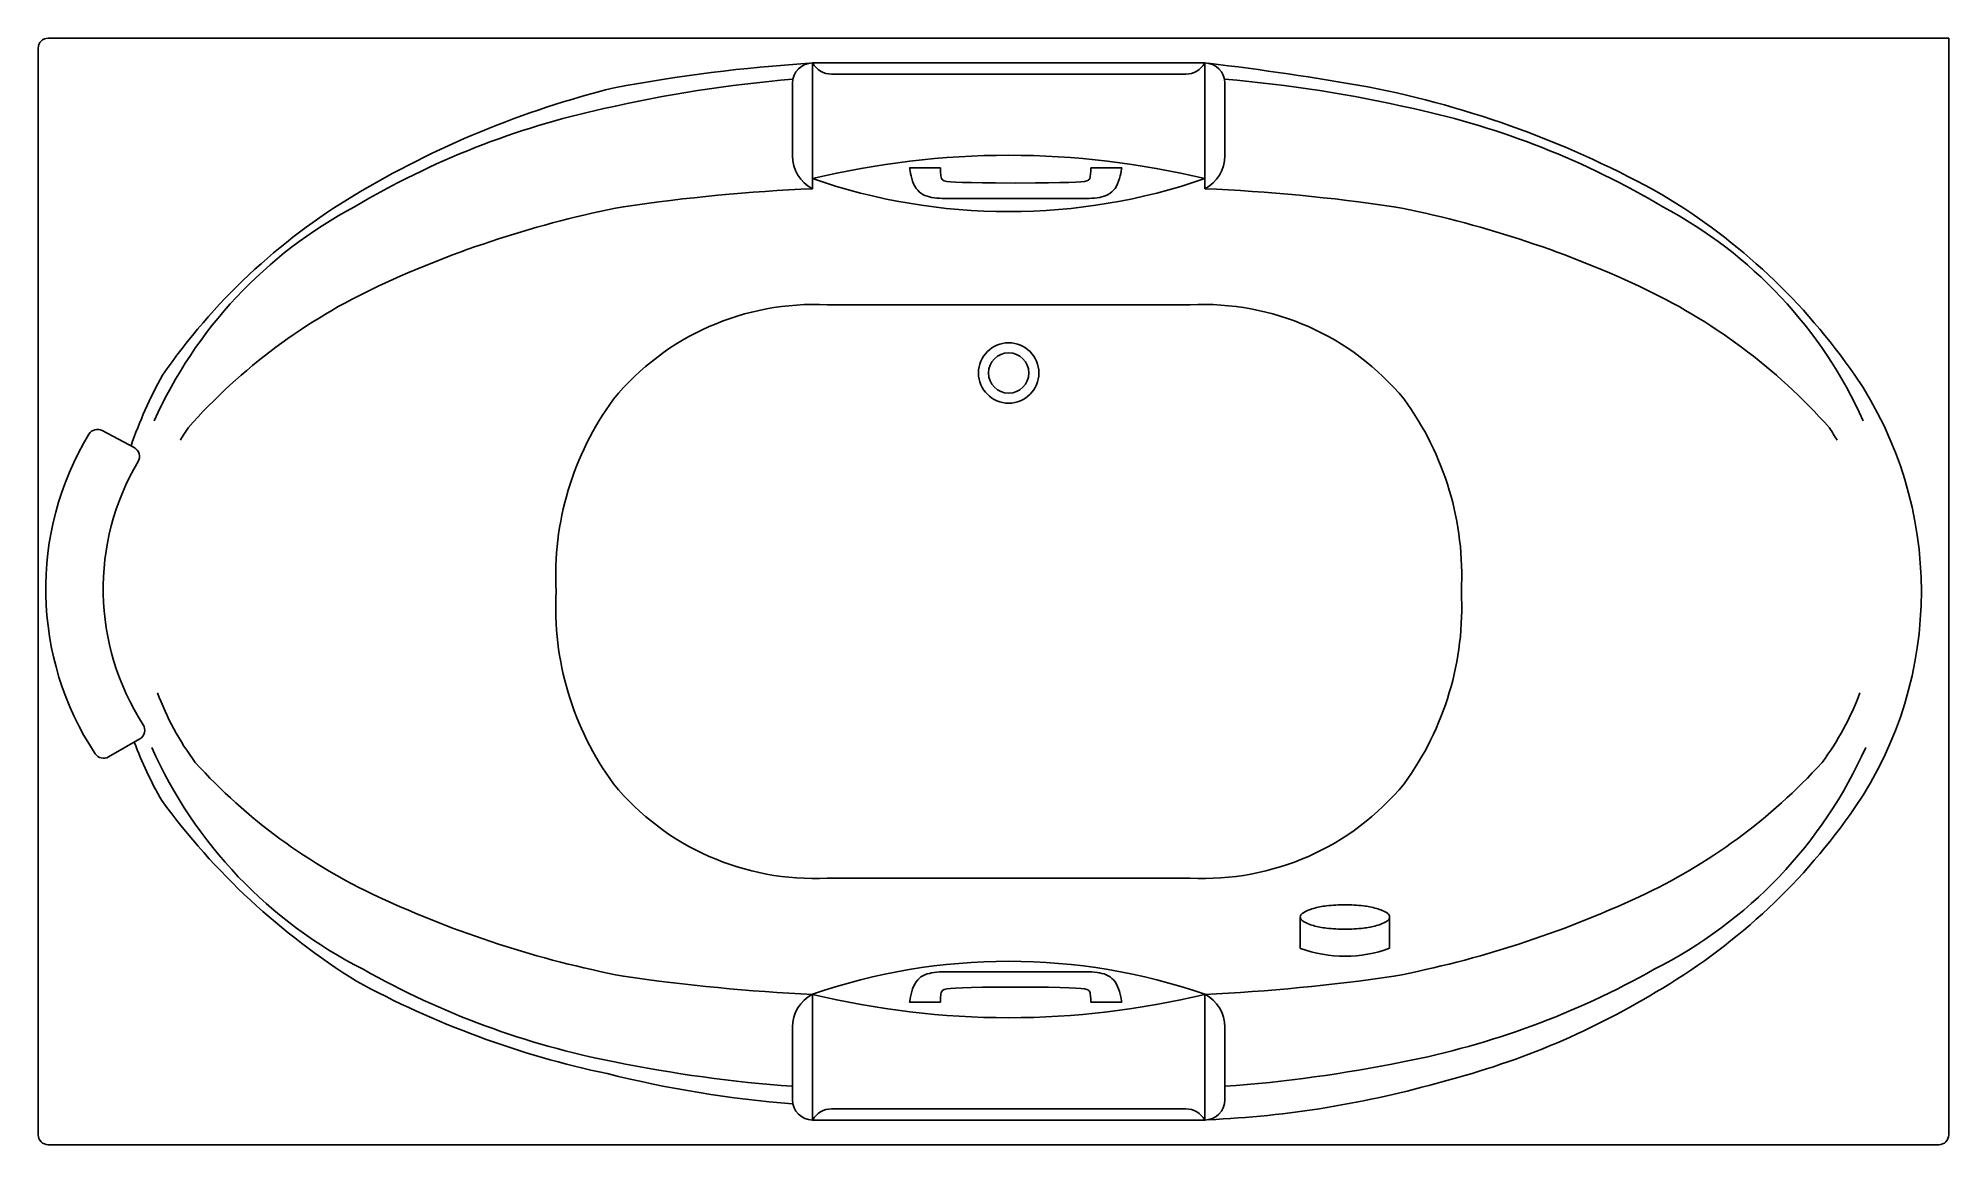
# Model space of a CAD drawing. Header units: millimetres. Extents: x -2982.1 to -2980.2, y 2934.59 to 2935.69.
import ezdxf

# ---------------------------------------------------------------- set-up
doc = ezdxf.new("R2010")
doc.units = ezdxf.units.MM
doc.header["$LTSCALE"] = 10
doc.layers.add('banheiro_louças', color=2, linetype='Continuous')

msp = doc.modelspace()

# ---------------------------------------------------------------- linework, layer by layer
at = {"layer": 'banheiro_louças'}
for p, q in [((-2982.1021, 2934.5979), (-2982.1021, 2935.6779)), ((-2982.0921, 2935.6879), (-2980.2021, 2935.6879)), ((-2980.2021, 2935.6879), (-2980.2021, 2934.5979)), ((-2980.2121, 2934.5879), (-2982.0921, 2934.5879))]:
    msp.add_line(p, q, dxfattribs=at)
at = {"layer": 'banheiro_louças', "color": 1}
for p, q in [((-2980.942, 2935.6633), (-2981.332, 2935.6633)), ((-2981.332, 2935.6633), (-2981.332, 2935.5383)), ((-2980.9608, 2935.6522), (-2981.3131, 2935.6522)), ((-2980.942, 2935.6633), (-2980.942, 2935.5383)), ((-2981.352, 2935.571), (-2981.352, 2935.6433)), ((-2980.922, 2935.571), (-2980.922, 2935.6433)), ((-2981.2048, 2935.559), (-2981.2356, 2935.559)), ((-2981.2356, 2935.559), (-2981.2354, 2935.5576)), ((-2981.2354, 2935.5576), (-2981.235, 2935.5557)), ((-2981.2048, 2935.5578), (-2981.2048, 2935.559)), ((-2981.2048, 2935.5565), (-2981.2048, 2935.5578)), ((-2981.0554, 2935.559), (-2981.0246, 2935.559)), ((-2981.0554, 2935.5578), (-2981.0554, 2935.559)), ((-2981.0554, 2935.5565), (-2981.0554, 2935.5578)), ((-2981.0248, 2935.5576), (-2981.0251, 2935.5557)), ((-2981.0246, 2935.559), (-2981.0248, 2935.5576)), ((-2981.235, 2935.5557), (-2981.2346, 2935.5535)), ((-2981.2346, 2935.5535), (-2981.234, 2935.551)), ((-2981.234, 2935.551), (-2981.2333, 2935.5484)), ((-2981.2333, 2935.5484), (-2981.2325, 2935.5458)), ((-2981.2325, 2935.5458), (-2981.2315, 2935.5432)), ((-2981.2315, 2935.5432), (-2981.2303, 2935.5408)), ((-2981.2303, 2935.5408), (-2981.229, 2935.5386)), ((-2981.229, 2935.5386), (-2981.2275, 2935.5368)), ((-2981.2047, 2935.5551), (-2981.2048, 2935.5565)), ((-2981.2047, 2935.5537), (-2981.2047, 2935.5551)), ((-2981.2046, 2935.5523), (-2981.2047, 2935.5537)), ((-2981.2044, 2935.551), (-2981.2046, 2935.5523)), ((-2981.2041, 2935.5497), (-2981.2044, 2935.551)), ((-2981.2038, 2935.5486), (-2981.2041, 2935.5497)), ((-2981.2033, 2935.5476), (-2981.2038, 2935.5486)), ((-2981.2025, 2935.5468), (-2981.2033, 2935.5476)), ((-2981.201, 2935.5462), (-2981.2025, 2935.5468)), ((-2981.1985, 2935.5456), (-2981.201, 2935.5462)), ((-2981.1949, 2935.5452), (-2981.1985, 2935.5456)), ((-2981.1898, 2935.5448), (-2981.1949, 2935.5452)), ((-2981.1829, 2935.5445), (-2981.1898, 2935.5448)), ((-2981.174, 2935.5443), (-2981.1829, 2935.5445)), ((-2981.1629, 2935.5442), (-2981.174, 2935.5443)), ((-2981.15, 2935.544), (-2981.1629, 2935.5442)), ((-2981.1301, 2935.5439), (-2981.15, 2935.544)), ((-2981.1301, 2935.5439), (-2981.1102, 2935.544)), ((-2981.1102, 2935.544), (-2981.0973, 2935.5442)), ((-2981.0973, 2935.5442), (-2981.0862, 2935.5443)), ((-2981.0862, 2935.5443), (-2981.0773, 2935.5445)), ((-2981.0773, 2935.5445), (-2981.0704, 2935.5448)), ((-2981.0704, 2935.5448), (-2981.0653, 2935.5452)), ((-2981.0653, 2935.5452), (-2981.0616, 2935.5456)), ((-2981.0616, 2935.5456), (-2981.0592, 2935.5462)), ((-2981.0592, 2935.5462), (-2981.0577, 2935.5468)), ((-2981.0577, 2935.5468), (-2981.0569, 2935.5476)), ((-2981.0569, 2935.5476), (-2981.0564, 2935.5486)), ((-2981.0564, 2935.5486), (-2981.0561, 2935.5497)), ((-2981.0561, 2935.5497), (-2981.0558, 2935.551)), ((-2981.0558, 2935.551), (-2981.0556, 2935.5523)), ((-2981.0556, 2935.5523), (-2981.0555, 2935.5537)), ((-2981.0555, 2935.5537), (-2981.0554, 2935.5551)), ((-2981.0554, 2935.5551), (-2981.0554, 2935.5565)), ((-2981.0312, 2935.5386), (-2981.0327, 2935.5368)), ((-2981.0299, 2935.5408), (-2981.0312, 2935.5386)), ((-2981.0287, 2935.5432), (-2981.0299, 2935.5408)), ((-2981.0277, 2935.5458), (-2981.0287, 2935.5432)), ((-2981.0269, 2935.5484), (-2981.0277, 2935.5458)), ((-2981.0262, 2935.551), (-2981.0269, 2935.5484)), ((-2981.0256, 2935.5535), (-2981.0262, 2935.551)), ((-2981.0251, 2935.5557), (-2981.0256, 2935.5535)), ((-2981.2275, 2935.5368), (-2981.2259, 2935.5352)), ((-2981.2259, 2935.5352), (-2981.2242, 2935.5338)), ((-2981.2242, 2935.5338), (-2981.2223, 2935.5326)), ((-2981.2223, 2935.5326), (-2981.2203, 2935.5316)), ((-2981.2203, 2935.5316), (-2981.2181, 2935.5308)), ((-2981.2181, 2935.5308), (-2981.2159, 2935.5302)), ((-2981.2159, 2935.5302), (-2981.2136, 2935.5297)), ((-2981.2136, 2935.5297), (-2981.2112, 2935.5293)), ((-2981.2112, 2935.5293), (-2981.2086, 2935.529)), ((-2981.2086, 2935.529), (-2981.2059, 2935.5289)), ((-2981.2059, 2935.5289), (-2981.2031, 2935.5287)), ((-2981.2031, 2935.5287), (-2981.2001, 2935.5287)), ((-2981.2001, 2935.5287), (-2981.197, 2935.5287)), ((-2981.197, 2935.5287), (-2981.1937, 2935.5287)), ((-2981.1937, 2935.5287), (-2981.1901, 2935.5287)), ((-2981.1901, 2935.5287), (-2981.1863, 2935.5287)), ((-2981.1863, 2935.5287), (-2981.1819, 2935.5287)), ((-2981.1819, 2935.5287), (-2981.1768, 2935.5287)), ((-2981.1768, 2935.5287), (-2981.1709, 2935.5287)), ((-2981.1709, 2935.5287), (-2981.164, 2935.5287)), ((-2981.164, 2935.5287), (-2981.156, 2935.5287)), ((-2981.156, 2935.5287), (-2981.1467, 2935.5287)), ((-2981.1467, 2935.5287), (-2981.1301, 2935.5287)), ((-2981.1135, 2935.5287), (-2981.1301, 2935.5287)), ((-2981.1042, 2935.5287), (-2981.1135, 2935.5287)), ((-2981.0961, 2935.5287), (-2981.1042, 2935.5287)), ((-2981.0893, 2935.5287), (-2981.0961, 2935.5287)), ((-2981.0834, 2935.5287), (-2981.0893, 2935.5287)), ((-2981.0783, 2935.5287), (-2981.0834, 2935.5287)), ((-2981.0739, 2935.5287), (-2981.0783, 2935.5287)), ((-2981.07, 2935.5287), (-2981.0739, 2935.5287)), ((-2981.0665, 2935.5287), (-2981.07, 2935.5287)), ((-2981.0632, 2935.5287), (-2981.0665, 2935.5287)), ((-2981.0601, 2935.5287), (-2981.0632, 2935.5287)), ((-2981.0571, 2935.5287), (-2981.0601, 2935.5287)), ((-2981.0543, 2935.5289), (-2981.0571, 2935.5287)), ((-2981.0516, 2935.529), (-2981.0543, 2935.5289)), ((-2981.049, 2935.5293), (-2981.0516, 2935.529)), ((-2981.0466, 2935.5297), (-2981.049, 2935.5293)), ((-2981.0443, 2935.5302), (-2981.0466, 2935.5297)), ((-2981.0421, 2935.5308), (-2981.0443, 2935.5302)), ((-2981.0399, 2935.5316), (-2981.0421, 2935.5308)), ((-2981.0379, 2935.5326), (-2981.0399, 2935.5316)), ((-2981.036, 2935.5338), (-2981.0379, 2935.5326)), ((-2981.0343, 2935.5352), (-2981.036, 2935.5338)), ((-2981.0327, 2935.5368), (-2981.0343, 2935.5352)), ((-2981.3175, 2935.4228), (-2980.9564, 2935.4228)), ((-2982.0384, 2935.2979), (-2982.0067, 2935.281)), ((-2982.0321, 2934.9734), (-2982.0011, 2934.9914)), ((-2981.3175, 2934.8529), (-2980.9564, 2934.8529)), ((-2980.847, 2934.814), (-2980.847, 2934.7831)), ((-2980.7582, 2934.8141), (-2980.7582, 2934.7832)), ((-2981.2136, 2934.7588), (-2981.2112, 2934.7592)), ((-2981.2112, 2934.7592), (-2981.2086, 2934.7595)), ((-2981.2086, 2934.7595), (-2981.2059, 2934.7597)), ((-2981.2059, 2934.7597), (-2981.2031, 2934.7598)), ((-2981.2031, 2934.7598), (-2981.2001, 2934.7598)), ((-2981.2001, 2934.7598), (-2981.197, 2934.7598)), ((-2981.197, 2934.7598), (-2981.1937, 2934.7598)), ((-2981.1937, 2934.7598), (-2981.1901, 2934.7598)), ((-2981.1901, 2934.7598), (-2981.1863, 2934.7598)), ((-2981.1863, 2934.7598), (-2981.1819, 2934.7598)), ((-2981.1819, 2934.7598), (-2981.1768, 2934.7598)), ((-2981.1768, 2934.7598), (-2981.1709, 2934.7598)), ((-2981.1709, 2934.7598), (-2981.164, 2934.7598)), ((-2981.164, 2934.7598), (-2981.156, 2934.7598)), ((-2981.156, 2934.7598), (-2981.1467, 2934.7598)), ((-2981.1467, 2934.7598), (-2981.1301, 2934.7598)), ((-2981.1135, 2934.7598), (-2981.1301, 2934.7598)), ((-2981.1042, 2934.7598), (-2981.1135, 2934.7598)), ((-2981.0961, 2934.7598), (-2981.1042, 2934.7598)), ((-2981.0893, 2934.7598), (-2981.0961, 2934.7598)), ((-2981.0834, 2934.7598), (-2981.0893, 2934.7598)), ((-2981.0783, 2934.7598), (-2981.0834, 2934.7598)), ((-2981.0739, 2934.7598), (-2981.0783, 2934.7598)), ((-2981.07, 2934.7598), (-2981.0739, 2934.7598)), ((-2981.0665, 2934.7598), (-2981.07, 2934.7598)), ((-2981.0632, 2934.7598), (-2981.0665, 2934.7598)), ((-2981.0601, 2934.7598), (-2981.0632, 2934.7598)), ((-2981.0571, 2934.7598), (-2981.0601, 2934.7598)), ((-2981.0543, 2934.7597), (-2981.0571, 2934.7598)), ((-2981.0516, 2934.7595), (-2981.0543, 2934.7597)), ((-2981.049, 2934.7592), (-2981.0516, 2934.7595)), ((-2981.0466, 2934.7588), (-2981.049, 2934.7592)), ((-2981.234, 2934.7375), (-2981.2333, 2934.7401)), ((-2981.2333, 2934.7401), (-2981.2325, 2934.7428)), ((-2981.2325, 2934.7428), (-2981.2315, 2934.7453)), ((-2981.2315, 2934.7453), (-2981.2303, 2934.7477)), ((-2981.2303, 2934.7477), (-2981.229, 2934.7499)), ((-2981.229, 2934.7499), (-2981.2275, 2934.7517)), ((-2981.2275, 2934.7517), (-2981.2259, 2934.7533)), ((-2981.2259, 2934.7533), (-2981.2242, 2934.7547)), ((-2981.2242, 2934.7547), (-2981.2223, 2934.7559)), ((-2981.2223, 2934.7559), (-2981.2203, 2934.7569)), ((-2981.2203, 2934.7569), (-2981.2181, 2934.7577)), ((-2981.2181, 2934.7577), (-2981.2159, 2934.7583)), ((-2981.2159, 2934.7583), (-2981.2136, 2934.7588)), ((-2981.2033, 2934.7409), (-2981.2038, 2934.7399)), ((-2981.2025, 2934.7417), (-2981.2033, 2934.7409)), ((-2981.201, 2934.7423), (-2981.2025, 2934.7417)), ((-2981.1985, 2934.7429), (-2981.201, 2934.7423)), ((-2981.1949, 2934.7433), (-2981.1985, 2934.7429)), ((-2981.1898, 2934.7437), (-2981.1949, 2934.7433)), ((-2981.1829, 2934.744), (-2981.1898, 2934.7437)), ((-2981.174, 2934.7442), (-2981.1829, 2934.744)), ((-2981.1629, 2934.7444), (-2981.174, 2934.7442)), ((-2981.15, 2934.7445), (-2981.1629, 2934.7444)), ((-2981.1301, 2934.7446), (-2981.15, 2934.7445)), ((-2981.1301, 2934.7446), (-2981.1102, 2934.7445)), ((-2981.1102, 2934.7445), (-2981.0973, 2934.7444)), ((-2981.0973, 2934.7444), (-2981.0862, 2934.7442)), ((-2981.0862, 2934.7442), (-2981.0773, 2934.744)), ((-2981.0773, 2934.744), (-2981.0704, 2934.7437)), ((-2981.0704, 2934.7437), (-2981.0653, 2934.7433)), ((-2981.0653, 2934.7433), (-2981.0616, 2934.7429)), ((-2981.0616, 2934.7429), (-2981.0592, 2934.7423)), ((-2981.0592, 2934.7423), (-2981.0577, 2934.7417)), ((-2981.0577, 2934.7417), (-2981.0569, 2934.7409)), ((-2981.0569, 2934.7409), (-2981.0564, 2934.7399)), ((-2981.0443, 2934.7583), (-2981.0466, 2934.7588)), ((-2981.0421, 2934.7577), (-2981.0443, 2934.7583)), ((-2981.0399, 2934.7569), (-2981.0421, 2934.7577)), ((-2981.0379, 2934.7559), (-2981.0399, 2934.7569)), ((-2981.036, 2934.7547), (-2981.0379, 2934.7559)), ((-2981.0343, 2934.7533), (-2981.036, 2934.7547)), ((-2981.0327, 2934.7517), (-2981.0343, 2934.7533)), ((-2981.0312, 2934.7499), (-2981.0327, 2934.7517)), ((-2981.0299, 2934.7477), (-2981.0312, 2934.7499)), ((-2981.0287, 2934.7453), (-2981.0299, 2934.7477)), ((-2981.0277, 2934.7428), (-2981.0287, 2934.7453)), ((-2981.0269, 2934.7401), (-2981.0277, 2934.7428)), ((-2981.0262, 2934.7375), (-2981.0269, 2934.7401)), ((-2981.332, 2934.6125), (-2981.332, 2934.7374)), ((-2981.2356, 2934.7295), (-2981.2354, 2934.7309)), ((-2981.2048, 2934.7295), (-2981.2356, 2934.7295)), ((-2981.2354, 2934.7309), (-2981.235, 2934.7328)), ((-2981.235, 2934.7328), (-2981.2346, 2934.735)), ((-2981.2346, 2934.735), (-2981.234, 2934.7375)), ((-2981.2047, 2934.7334), (-2981.2048, 2934.732)), ((-2981.2048, 2934.732), (-2981.2048, 2934.7307)), ((-2981.2048, 2934.7307), (-2981.2048, 2934.7295)), ((-2981.2046, 2934.7362), (-2981.2047, 2934.7348)), ((-2981.2047, 2934.7348), (-2981.2047, 2934.7334)), ((-2981.2044, 2934.7375), (-2981.2046, 2934.7362)), ((-2981.2041, 2934.7388), (-2981.2044, 2934.7375)), ((-2981.2038, 2934.7399), (-2981.2041, 2934.7388)), ((-2981.0564, 2934.7399), (-2981.0561, 2934.7388)), ((-2981.0561, 2934.7388), (-2981.0558, 2934.7375)), ((-2981.0558, 2934.7375), (-2981.0556, 2934.7362)), ((-2981.0556, 2934.7362), (-2981.0555, 2934.7348)), ((-2981.0555, 2934.7348), (-2981.0554, 2934.7334)), ((-2981.0554, 2934.7334), (-2981.0554, 2934.732)), ((-2981.0554, 2934.732), (-2981.0554, 2934.7307)), ((-2981.0554, 2934.7307), (-2981.0554, 2934.7295)), ((-2981.0554, 2934.7295), (-2981.0246, 2934.7295)), ((-2981.0256, 2934.735), (-2981.0262, 2934.7375)), ((-2981.0251, 2934.7328), (-2981.0256, 2934.735)), ((-2981.0248, 2934.7309), (-2981.0251, 2934.7328)), ((-2981.0246, 2934.7295), (-2981.0248, 2934.7309)), ((-2980.942, 2934.6125), (-2980.942, 2934.7374)), ((-2981.352, 2934.7048), (-2981.352, 2934.6325)), ((-2980.922, 2934.7048), (-2980.922, 2934.6325)), ((-2980.942, 2934.6125), (-2981.332, 2934.6125)), ((-2980.9608, 2934.6236), (-2981.3131, 2934.6236))]:
    msp.add_line(p, q, dxfattribs=at)
for points in [[(-2981.3354, 2935.663, 0.030783), (-2981.5293, 2935.6386, 0.074301), (-2981.7874, 2935.532, 0.106938), (-2981.9786, 2935.3528, 0.043572), (-2982.0098, 2935.2827, 0.140754)], [(-2980.2954, 2934.923, 0.307319), (-2980.2954, 2935.3528, 0.106938), (-2980.4866, 2935.532, 0.080261), (-2980.7799, 2935.6395, 0.014271), (-2980.9385, 2935.663)], [(-2981.352, 2935.6472, 0.034441), (-2981.5397, 2935.6179, 0.081118), (-2981.7874, 2935.5203, 0.167125), (-2981.9867, 2935.3075)], [(-2980.922, 2935.6472, -0.034441), (-2980.7343, 2935.6179, -0.081118), (-2980.4866, 2935.5203, -0.167125), (-2980.2872, 2935.3075)], [(-2981.332, 2935.5383, 0.025667), (-2981.5201, 2935.5204, 0.061384), (-2981.764, 2935.4414, 0.102351), (-2981.9531, 2935.3006, 0.012209), (-2981.9607, 2935.2883, 0.168167)], [(-2980.942, 2935.5383, -0.025667), (-2980.7539, 2935.5204, -0.061384), (-2980.51, 2935.4414, -0.102351), (-2980.3208, 2935.3006, -0.012209), (-2980.3132, 2935.2883, -0.168167)], [(-2981.9835, 2935.0373, 0.071277), (-2981.9459, 2934.968, 0.100637), (-2981.764, 2934.8344, 0.061384), (-2981.5201, 2934.7554, 0.024706), (-2981.332, 2934.7374)], [(-2980.2904, 2935.0373, -0.071277), (-2980.3281, 2934.968, -0.100637), (-2980.51, 2934.8344, -0.061384), (-2980.7539, 2934.7554, -0.024706), (-2980.942, 2934.7374)], [(-2982.0066, 2934.9881, 0.038382), (-2981.9793, 2934.93, 0.095555), (-2981.7857, 2934.7506, 0.073649), (-2981.5362, 2934.6586, 0.041455), (-2981.352, 2934.6285, 0.054395)], [(-2981.352, 2934.646, -0.032392), (-2981.529, 2934.6703, -0.081118), (-2981.7788, 2934.7623, -0.173115), (-2981.9892, 2934.9829)], [(-2980.922, 2934.646, 0.032392), (-2980.7449, 2934.6703, 0.081118), (-2980.4951, 2934.7623, 0.173115), (-2980.2847, 2934.9829)], [(-2980.9385, 2934.6128, 0.059261), (-2980.7048, 2934.6509, 0.075693), (-2980.4866, 2934.7437, 0.106938), (-2980.2954, 2934.923, 0.022617)]]:
    msp.add_lwpolyline(points, format="xyb", dxfattribs=at)
msp.add_lwpolyline([(-2980.8026, 2934.8264, 0.02813), (-2980.8208, 2934.8254, 0.038459), (-2980.834, 2934.8228, 0.07917), (-2980.845, 2934.8178, 0.252288), (-2980.847, 2934.8143, 0.252288), (-2980.845, 2934.8107, 0.07917), (-2980.834, 2934.8057, 0.038459), (-2980.8208, 2934.8032, 0.02813), (-2980.8026, 2934.8022, 0.02813), (-2980.7843, 2934.8032, 0.038459), (-2980.7712, 2934.8057, 0.07917), (-2980.7601, 2934.8107, 0.252288), (-2980.7582, 2934.8143, 0.252288), (-2980.7601, 2934.8178, 0.07917), (-2980.7712, 2934.8228, 0.038459), (-2980.7843, 2934.8254, 0.02813)], format="xyb", close=True, dxfattribs=at)
for radius in [0.03, 0.02]:
    msp.add_circle((-2981.137, 2935.3551), radius, dxfattribs=at)
at = {"layer": 'banheiro_louças'}
for centre, start, end in [((-2982.0921, 2935.6779), 90, 180), ((-2982.0921, 2934.5979), 180, 270), ((-2980.2121, 2934.5979), 270, 0)]:
    msp.add_arc(centre, 0.01, start, end, dxfattribs=at)
at = {"layer": 'banheiro_louças', "color": 1}
for centre, radius, start, end in [((-2981.332, 2935.6433), 0.02, 90, 180), ((-2981.3131, 2935.6737), 0.0215, 208.9055, 270), ((-2980.9608, 2935.6737), 0.0215, 270, 331.0945), ((-2980.942, 2935.6433), 0.02, 0, 90), ((-2981.3153, 2935.571), 0.0367, 180, 242.9679), ((-2981.137, 2934.7393), 0.8322, 90, 103.5523), ((-2981.137, 2934.7393), 0.8322, 76.4477, 90), ((-2980.9586, 2935.571), 0.0367, 297.0321, 0), ((-2981.137, 2936.1118), 0.5963, 250.9112, 270), ((-2981.137, 2936.1118), 0.5963, 270, 289.0888), ((-2981.3306, 2935.1648), 0.2584, 87.0933, 140.5207), ((-2980.9433, 2935.1648), 0.2584, 39.4793, 92.9067), ((-2981.2904, 2935.1535), 0.2971, 143.765, 183.0039), ((-2980.9835, 2935.1535), 0.2971, 356.9961, 36.235), ((-2981.797, 2935.1404), 0.2976, 148.8519, 213.3985), ((-2982.0431, 2935.2891), 0.01, 61.8742, 148.8519), ((-2982.0114, 2935.2721), 0.01, 329.4271, 61.8742), ((-2981.7883, 2935.1404), 0.2491, 149.4271, 212.8009), ((-2981.2904, 2935.1223), 0.2971, 176.9961, 216.235), ((-2980.9835, 2935.1223), 0.2971, 323.765, 3.0039), ((-2982.0061, 2935), 0.01, 300.0618, 32.8009), ((-2982.0371, 2934.9821), 0.01, 213.3985, 300.0618), ((-2981.3306, 2935.111), 0.2584, 219.4793, 272.9067), ((-2980.9433, 2935.111), 0.2584, 267.0933, 320.5207), ((-2980.8026, 2934.9046), 0.1293, 249.9673, 290.1043), ((-2981.137, 2934.174), 0.5963, 90, 109.0888), ((-2981.137, 2934.174), 0.5963, 70.9112, 90), ((-2981.3153, 2934.7048), 0.0367, 117.0321, 180), ((-2981.137, 2935.5464), 0.8322, 256.4477, 270), ((-2981.137, 2935.5464), 0.8322, 270, 283.5523), ((-2980.9586, 2934.7048), 0.0367, 0, 62.9679), ((-2981.332, 2934.6325), 0.02, 180, 270), ((-2980.942, 2934.6325), 0.02, 270, 0), ((-2981.3131, 2934.6021), 0.0215, 90, 151.0945), ((-2980.9608, 2934.6021), 0.0215, 28.9055, 90)]:
    msp.add_arc(centre, radius, start, end, dxfattribs=at)

doc.saveas('drawing.dxf')
